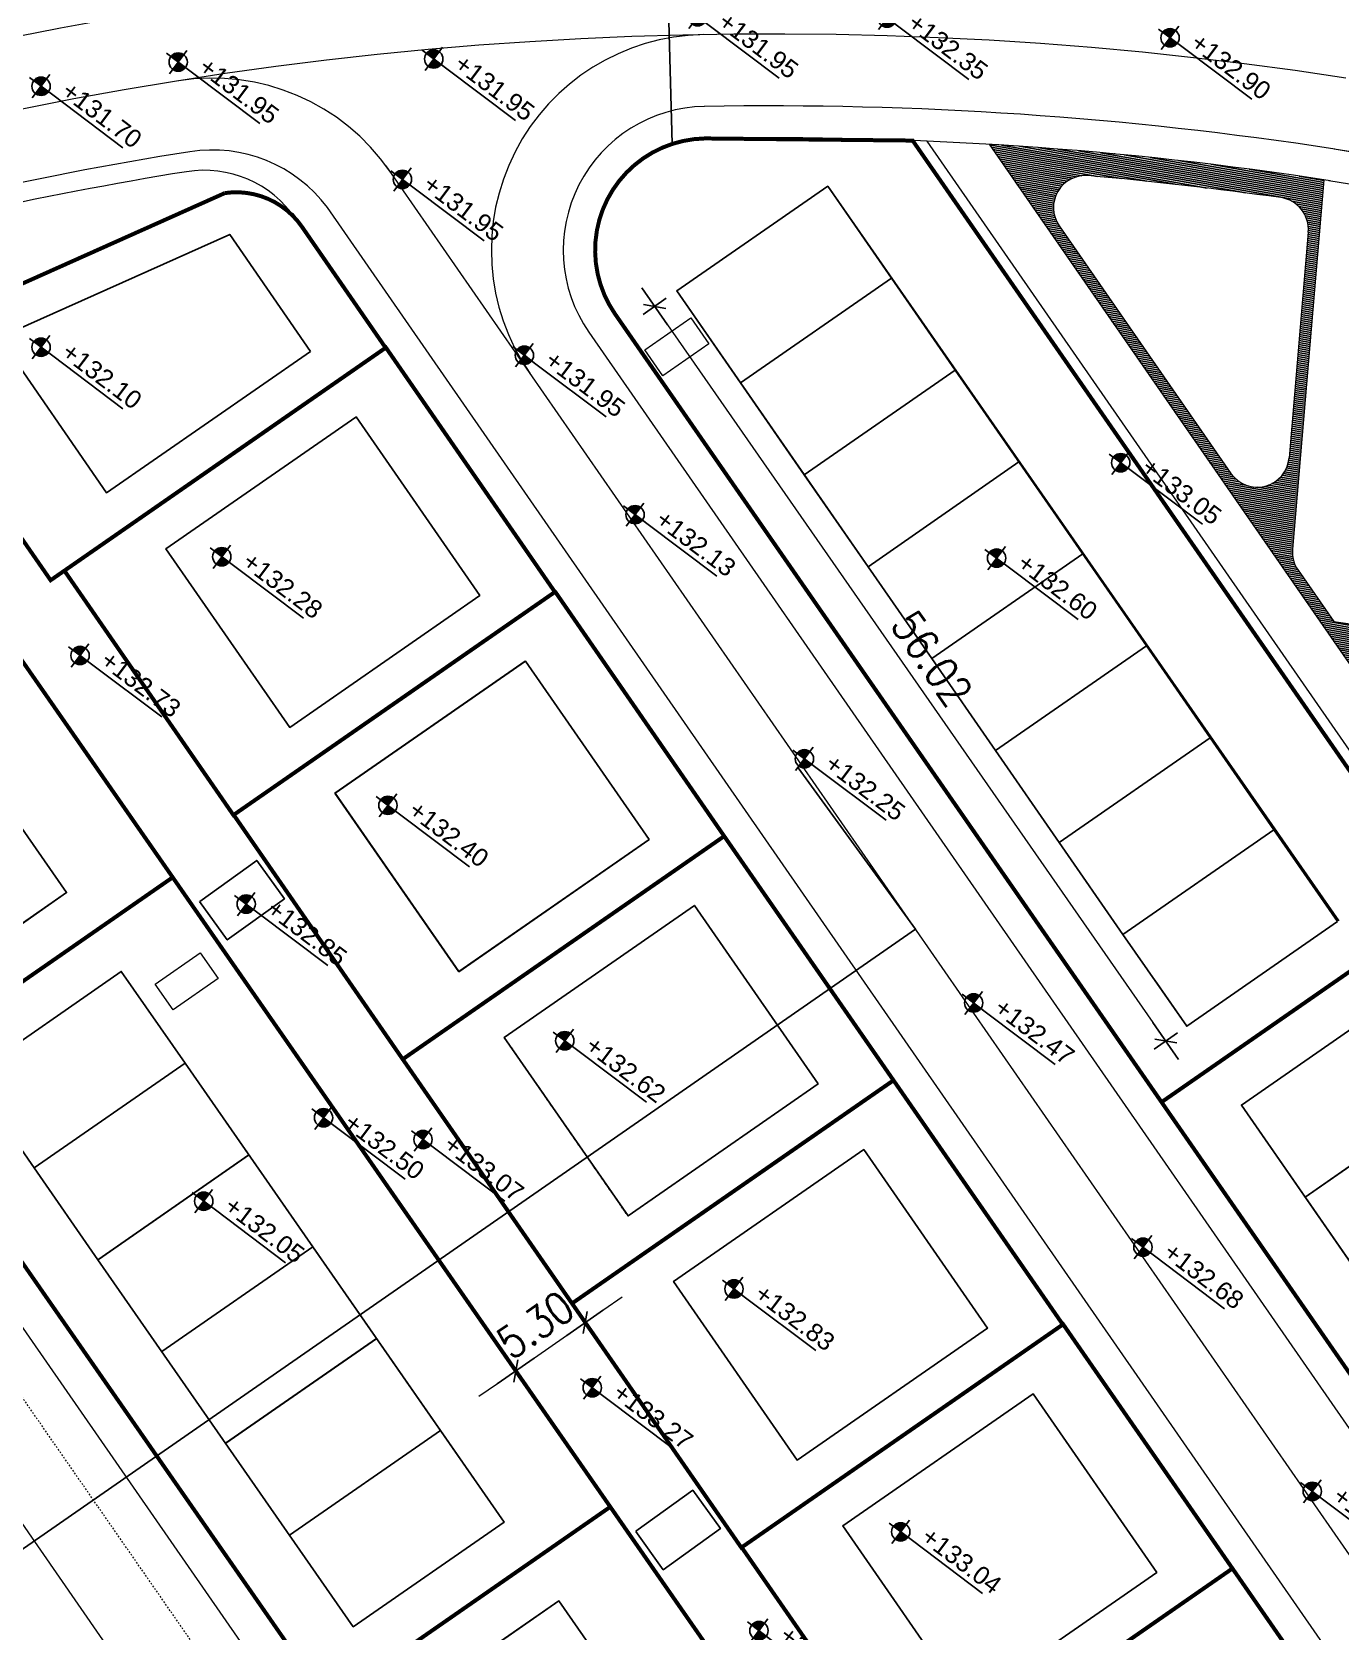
# Model space of a CAD drawing. Header units: inches. Extents: x 2 to 806, y 2 to 666.
# Drawn here: x 228.9 to 310.8, y 149.5 to 249.7 of the extents above; entities that cross this region are included whole.
import ezdxf
from ezdxf.enums import TextEntityAlignment as Align

# ---------------------------------------------------------------- set-up
doc = ezdxf.new("R2010")
doc.units = ezdxf.units.IN
doc.header["$MEASUREMENT"] = 0
for name, pattern in [('( Hidden )', [0.375, 0.25, -0.125]), ('ACAD_ISO04W100', [30, 24, -3, 0, -3]), ('DASHED', [0.75, 0.5, -0.25]), ('DASHED2', [0.375, 0.25, -0.125])]:
    doc.linetypes.add(name, pattern=pattern)
for name, color, linetype in [('.', 7, 'Continuous'), ('ASPHALT', 4, 'Continuous'), ('CL', 1, 'ACAD_ISO04W100'), ('comments', 1, 'Continuous'), ('Dimensions', 7, 'Continuous'), ('ELV2', 4, 'Continuous'), ('furniture', 8, 'Continuous'), ('Land line', 210, 'Continuous'), ('OUTLINE ASPHALT', 252, 'Continuous'), ('pathway levels', 250, 'Continuous'), ('PAVEMENT', 2, 'Continuous'), ('set pack', 253, 'DASHED2')]:
    doc.layers.add(name, color=color, linetype=linetype)
doc.styles.add('AUC-2-5', font='romans.shx', dxfattribs={"width": 0.85})
doc.styles.add('SDC-TEXT', font='arial.ttf')
doc.dimstyles.new('AUC-750-N mtr', dxfattribs={"dimscale": 0.5625, "dimtxt": 3.5, "dimasz": 2.5, "dimexe": 2.5, "dimexo": 2, "dimgap": 1.2, "dimtad": 1, "dimzin": 1, "dimdsep": 46, "dimtxsty": 'AUC-2-5', "dimblk": 'AUC-DIMTICK', "dimcen": 1, "dimse1": 1, "dimse2": 1, "dimclrd": 1, "dimclre": 1, "dimclrt": 2, "dimadec": 0, "dimazin": 0, "dimtfac": 1, "dimtix": 1, "dimtmove": 2, "dimatfit": 3, "dimfxl": 1, "dimlwd": 0, "dimlwe": -1, "dimarcsym": 0})
pattern_1 = [(349.850078208, (-1019091.39202, 51543.46572), (0.022028057086, 0.123043751166), [])]

# ---------------------------------------------------------------- blocks, each defined once
blk = doc.blocks.new('AUC-DIMTICK')
at = {"color": 1}
for p, q in [((1, 0), (-1, 0)), ((-0.356, -0.356), (0.356, 0.356)), ((0, 0.63), (0, -0.63))]:
    blk.add_line(p, q, dxfattribs=at)
blk = doc.blocks.new('*D493')
at = {"layer": 'Defpoints', "color": 0, "linetype": 'ByBlock', "transparency": 16777216}
for p in [(269.3, 233.49), (301.23, 187.46), (299.92, 186.54)]:
    blk.add_point(p, dxfattribs=at)
at = {"layer": 'Dimensions', "color": 1, "linetype": 'ByBlock', "lineweight": 0, "transparency": 16777216}
blk.add_line((268.71, 231.36), (299.11, 187.7), dxfattribs=at)
at = {"layer": 'Dimensions', "color": 1, "linetype": 'ByBlock', "lineweight": 0, "transparency": 16777216, "xscale": 1.40625, "yscale": 1.40625, "zscale": 1.40625}
for p, rotation in [((267.91, 232.52), 124.8500782090405), ((299.92, 186.54), 304.8500782090405)]:
    blk.add_blockref('AUC-DIMTICK', p, dxfattribs=dict(at, rotation=rotation))
at = {"layer": 'Dimensions', "color": 2, "linetype": 'ByBlock', "transparency": 16777216, "insert": (285.27, 210.48), "char_height": 1.969, "attachment_point": 5, "rotation": 304.8501, "style": 'AUC-2-5'}
blk.add_mtext('56.02', dxfattribs=at)
blk = doc.blocks.new('*D497')
at = {"layer": 'Defpoints', "color": 0, "linetype": 'ByBlock', "transparency": 16777216}
for p in [(263.56, 168.92), (263.73, 168.68), (259.38, 165.66)]:
    blk.add_point(p, dxfattribs=at)
at = {"layer": 'furniture', "color": 1, "linetype": 'ByBlock', "lineweight": 0, "transparency": 16777216}
for p, q in [((264.72, 169.73), (265.87, 170.53)), ((259.21, 165.89), (263.56, 168.92)), ((258.06, 165.09), (256.9, 164.29))]:
    blk.add_line(p, q, dxfattribs=at)
at = {"layer": 'furniture', "color": 1, "linetype": 'ByBlock', "lineweight": 0, "transparency": 16777216, "xscale": 1.40625, "yscale": 1.40625, "zscale": 1.40625}
for p, rotation in [((263.56, 168.92), 214.8500782090405), ((259.21, 165.89), 34.85007820904045)]:
    blk.add_blockref('AUC-DIMTICK', p, dxfattribs=dict(at, rotation=rotation))
at = {"layer": 'furniture', "color": 2, "linetype": 'ByBlock', "transparency": 16777216, "insert": (260.44, 168.77), "char_height": 1.969, "attachment_point": 5, "rotation": 34.8501, "style": 'AUC-2-5'}
blk.add_mtext('5.30', dxfattribs=at)
blk = doc.blocks.new('*U233')
for points in [[(0, 1.02, 0.414214), (-1.02, 0), (0, 0)], [(0, -1.02, 0.414214), (1.02, 0), (0, 0)]]:
    blk.add_hatch(color=256).paths.add_polyline_path(points)
for p, q in [((1.62, 0), (-1.62, 0)), ((0, -1.62), (0, 1.62)), ((0, 0), (1.62, 0)), ((11.38, 0), (1.62, 0))]:
    blk.add_line(p, q)
blk.add_circle((0, 0), 1.02)
at = {"style": 'SDC-TEXT'}
blk.add_attdef('LEVEL', text='', height=2, dxfattribs=at).set_placement((2.24, 2.53), align=Align.TOP_LEFT)
blk.add_attdef('T.O.C.', (2.24, -2.56), '', height=2, dxfattribs=at)
blk = doc.blocks.new('*U293')
for points in [[(0, 1.02, 0.414214), (-1.02, 0), (0, 0)], [(0, -1.02, 0.414214), (1.02, 0), (0, 0)]]:
    blk.add_hatch(color=256).paths.add_polyline_path(points)
for p, q in [((1.62, 0), (-1.62, 0)), ((0, -1.62), (0, 1.62)), ((0, 0), (1.62, 0)), ((11.38, 0), (1.62, 0))]:
    blk.add_line(p, q)
blk.add_circle((0, 0), 1.02)
at = {"style": 'SDC-TEXT'}
blk.add_attdef('LEVEL', text='', height=2, dxfattribs=at).set_placement((2.24, 2.53), align=Align.TOP_LEFT)
blk.add_attdef('T.O.C.', (2.24, -2.56), '', height=2, dxfattribs=at)
blk = doc.blocks.new('*U295')
for points in [[(0, 1.02, 0.414214), (-1.02, 0), (0, 0)], [(0, -1.02, 0.414214), (1.02, 0), (0, 0)]]:
    blk.add_hatch(color=256).paths.add_polyline_path(points)
for p, q in [((1.62, 0), (-1.62, 0)), ((0, -1.62), (0, 1.62)), ((0, 0), (1.62, 0)), ((11.38, 0), (1.62, 0))]:
    blk.add_line(p, q)
blk.add_circle((0, 0), 1.02)
at = {"style": 'SDC-TEXT'}
blk.add_attdef('LEVEL', text='', height=2, dxfattribs=at).set_placement((2.24, 2.53), align=Align.TOP_LEFT)
blk.add_attdef('T.O.C.', (2.24, -2.56), '', height=2, dxfattribs=at)
blk = doc.blocks.new('*U289')
for points in [[(0, 1.02, 0.414214), (-1.02, 0), (0, 0)], [(0, -1.02, 0.414214), (1.02, 0), (0, 0)]]:
    blk.add_hatch(color=256).paths.add_polyline_path(points)
for p, q in [((1.62, 0), (-1.62, 0)), ((0, -1.62), (0, 1.62)), ((0, 0), (1.62, 0)), ((11.38, 0), (1.62, 0))]:
    blk.add_line(p, q)
blk.add_circle((0, 0), 1.02)
at = {"style": 'SDC-TEXT'}
blk.add_attdef('LEVEL', text='', height=2, dxfattribs=at).set_placement((2.24, 2.53), align=Align.TOP_LEFT)
blk.add_attdef('T.O.C.', (2.24, -2.56), '', height=2, dxfattribs=at)
blk = doc.blocks.new('*U381')
for points in [[(0, 1.02, 0.414214), (-1.02, 0), (0, 0)], [(0, -1.02, 0.414214), (1.02, 0), (0, 0)]]:
    blk.add_hatch(color=256).paths.add_polyline_path(points)
for p, q in [((1.62, 0), (-1.62, 0)), ((0, -1.62), (0, 1.62)), ((0, 0), (1.62, 0)), ((11.38, 0), (1.62, 0))]:
    blk.add_line(p, q)
blk.add_circle((0, 0), 1.02)
at = {"style": 'SDC-TEXT'}
blk.add_attdef('LEVEL', text='', height=2, dxfattribs=at).set_placement((2.24, 2.53), align=Align.TOP_LEFT)
blk.add_attdef('T.O.C.', (2.24, -2.56), '', height=2, dxfattribs=at)
blk = doc.blocks.new('*U273')
for points in [[(0, 1.02, 0.414214), (-1.02, 0), (0, 0)], [(0, -1.02, 0.414214), (1.02, 0), (0, 0)]]:
    blk.add_hatch(color=256).paths.add_polyline_path(points)
for p, q in [((1.62, 0), (-1.62, 0)), ((0, -1.62), (0, 1.62)), ((0, 0), (1.62, 0)), ((11.38, 0), (1.62, 0))]:
    blk.add_line(p, q)
blk.add_circle((0, 0), 1.02)
at = {"style": 'SDC-TEXT'}
blk.add_attdef('LEVEL', text='', height=2, dxfattribs=at).set_placement((2.24, 2.53), align=Align.TOP_LEFT)
blk.add_attdef('T.O.C.', (2.24, -2.56), '', height=2, dxfattribs=at)
blk = doc.blocks.new('*U274')
for points in [[(0, 1.02, 0.414214), (-1.02, 0), (0, 0)], [(0, -1.02, 0.414214), (1.02, 0), (0, 0)]]:
    blk.add_hatch(color=256).paths.add_polyline_path(points)
for p, q in [((1.62, 0), (-1.62, 0)), ((0, -1.62), (0, 1.62)), ((0, 0), (1.62, 0)), ((11.38, 0), (1.62, 0))]:
    blk.add_line(p, q)
blk.add_circle((0, 0), 1.02)
at = {"style": 'SDC-TEXT'}
blk.add_attdef('LEVEL', text='', height=2, dxfattribs=at).set_placement((2.24, 2.53), align=Align.TOP_LEFT)
blk.add_attdef('T.O.C.', (2.24, -2.56), '', height=2, dxfattribs=at)
blk = doc.blocks.new('*U271')
for points in [[(0, 1.02, 0.414214), (-1.02, 0), (0, 0)], [(0, -1.02, 0.414214), (1.02, 0), (0, 0)]]:
    blk.add_hatch(color=256).paths.add_polyline_path(points)
for p, q in [((1.62, 0), (-1.62, 0)), ((0, -1.62), (0, 1.62)), ((0, 0), (1.62, 0)), ((11.38, 0), (1.62, 0))]:
    blk.add_line(p, q)
blk.add_circle((0, 0), 1.02)
at = {"style": 'SDC-TEXT'}
blk.add_attdef('LEVEL', text='', height=2, dxfattribs=at).set_placement((2.24, 2.53), align=Align.TOP_LEFT)
blk.add_attdef('T.O.C.', (2.24, -2.56), '', height=2, dxfattribs=at)
blk = doc.blocks.new('*U269')
for points in [[(0, 1.02, 0.414214), (-1.02, 0), (0, 0)], [(0, -1.02, 0.414214), (1.02, 0), (0, 0)]]:
    blk.add_hatch(color=256).paths.add_polyline_path(points)
for p, q in [((1.62, 0), (-1.62, 0)), ((0, -1.62), (0, 1.62)), ((0, 0), (1.62, 0)), ((11.38, 0), (1.62, 0))]:
    blk.add_line(p, q)
blk.add_circle((0, 0), 1.02)
at = {"style": 'SDC-TEXT'}
blk.add_attdef('LEVEL', text='', height=2, dxfattribs=at).set_placement((2.24, 2.53), align=Align.TOP_LEFT)
blk.add_attdef('T.O.C.', (2.24, -2.56), '', height=2, dxfattribs=at)
blk = doc.blocks.new('*U270')
for points in [[(0, 1.02, 0.414214), (-1.02, 0), (0, 0)], [(0, -1.02, 0.414214), (1.02, 0), (0, 0)]]:
    blk.add_hatch(color=256).paths.add_polyline_path(points)
for p, q in [((1.62, 0), (-1.62, 0)), ((0, -1.62), (0, 1.62)), ((0, 0), (1.62, 0)), ((11.38, 0), (1.62, 0))]:
    blk.add_line(p, q)
blk.add_circle((0, 0), 1.02)
at = {"style": 'SDC-TEXT'}
blk.add_attdef('LEVEL', text='', height=2, dxfattribs=at).set_placement((2.24, 2.53), align=Align.TOP_LEFT)
blk.add_attdef('T.O.C.', (2.24, -2.56), '', height=2, dxfattribs=at)
blk = doc.blocks.new('*U268')
for points in [[(0, 1.02, 0.414214), (-1.02, 0), (0, 0)], [(0, -1.02, 0.414214), (1.02, 0), (0, 0)]]:
    blk.add_hatch(color=256).paths.add_polyline_path(points)
for p, q in [((1.62, 0), (-1.62, 0)), ((0, -1.62), (0, 1.62)), ((0, 0), (1.62, 0)), ((11.38, 0), (1.62, 0))]:
    blk.add_line(p, q)
blk.add_circle((0, 0), 1.02)
at = {"style": 'SDC-TEXT'}
blk.add_attdef('LEVEL', text='', height=2, dxfattribs=at).set_placement((2.24, 2.53), align=Align.TOP_LEFT)
blk.add_attdef('T.O.C.', (2.24, -2.56), '', height=2, dxfattribs=at)
blk = doc.blocks.new('*U266')
for points in [[(0, 1.02, 0.414214), (-1.02, 0), (0, 0)], [(0, -1.02, 0.414214), (1.02, 0), (0, 0)]]:
    blk.add_hatch(color=256).paths.add_polyline_path(points)
for p, q in [((1.62, 0), (-1.62, 0)), ((0, -1.62), (0, 1.62)), ((0, 0), (1.62, 0)), ((11.38, 0), (1.62, 0))]:
    blk.add_line(p, q)
blk.add_circle((0, 0), 1.02)
at = {"style": 'SDC-TEXT'}
blk.add_attdef('LEVEL', text='', height=2, dxfattribs=at).set_placement((2.24, 2.53), align=Align.TOP_LEFT)
blk.add_attdef('T.O.C.', (2.24, -2.56), '', height=2, dxfattribs=at)
blk = doc.blocks.new('*U267')
for points in [[(0, 1.02, 0.414214), (-1.02, 0), (0, 0)], [(0, -1.02, 0.414214), (1.02, 0), (0, 0)]]:
    blk.add_hatch(color=256).paths.add_polyline_path(points)
for p, q in [((1.62, 0), (-1.62, 0)), ((0, -1.62), (0, 1.62)), ((0, 0), (1.62, 0)), ((11.38, 0), (1.62, 0))]:
    blk.add_line(p, q)
blk.add_circle((0, 0), 1.02)
at = {"style": 'SDC-TEXT'}
blk.add_attdef('LEVEL', text='', height=2, dxfattribs=at).set_placement((2.24, 2.53), align=Align.TOP_LEFT)
blk.add_attdef('T.O.C.', (2.24, -2.56), '', height=2, dxfattribs=at)
blk = doc.blocks.new('*U264')
for points in [[(0, 1.02, 0.414214), (-1.02, 0), (0, 0)], [(0, -1.02, 0.414214), (1.02, 0), (0, 0)]]:
    blk.add_hatch(color=256).paths.add_polyline_path(points)
for p, q in [((1.62, 0), (-1.62, 0)), ((0, -1.62), (0, 1.62)), ((0, 0), (1.62, 0)), ((11.38, 0), (1.62, 0))]:
    blk.add_line(p, q)
blk.add_circle((0, 0), 1.02)
at = {"style": 'SDC-TEXT'}
blk.add_attdef('LEVEL', text='', height=2, dxfattribs=at).set_placement((2.24, 2.53), align=Align.TOP_LEFT)
blk.add_attdef('T.O.C.', (2.24, -2.56), '', height=2, dxfattribs=at)
blk = doc.blocks.new('*U265')
for points in [[(0, 1.02, 0.414214), (-1.02, 0), (0, 0)], [(0, -1.02, 0.414214), (1.02, 0), (0, 0)]]:
    blk.add_hatch(color=256).paths.add_polyline_path(points)
for p, q in [((1.62, 0), (-1.62, 0)), ((0, -1.62), (0, 1.62)), ((0, 0), (1.62, 0)), ((11.38, 0), (1.62, 0))]:
    blk.add_line(p, q)
blk.add_circle((0, 0), 1.02)
at = {"style": 'SDC-TEXT'}
blk.add_attdef('LEVEL', text='', height=2, dxfattribs=at).set_placement((2.24, 2.53), align=Align.TOP_LEFT)
blk.add_attdef('T.O.C.', (2.24, -2.56), '', height=2, dxfattribs=at)
blk = doc.blocks.new('*U263')
for points in [[(0, 1.02, 0.414214), (-1.02, 0), (0, 0)], [(0, -1.02, 0.414214), (1.02, 0), (0, 0)]]:
    blk.add_hatch(color=256).paths.add_polyline_path(points)
for p, q in [((1.62, 0), (-1.62, 0)), ((0, -1.62), (0, 1.62)), ((0, 0), (1.62, 0)), ((11.38, 0), (1.62, 0))]:
    blk.add_line(p, q)
blk.add_circle((0, 0), 1.02)
at = {"style": 'SDC-TEXT'}
blk.add_attdef('LEVEL', text='', height=2, dxfattribs=at).set_placement((2.24, 2.53), align=Align.TOP_LEFT)
blk.add_attdef('T.O.C.', (2.24, -2.56), '', height=2, dxfattribs=at)
blk = doc.blocks.new('*U262')
for points in [[(0, 1.02, 0.414214), (-1.02, 0), (0, 0)], [(0, -1.02, 0.414214), (1.02, 0), (0, 0)]]:
    blk.add_hatch(color=256).paths.add_polyline_path(points)
for p, q in [((1.62, 0), (-1.62, 0)), ((0, -1.62), (0, 1.62)), ((0, 0), (1.62, 0)), ((11.38, 0), (1.62, 0))]:
    blk.add_line(p, q)
blk.add_circle((0, 0), 1.02)
at = {"style": 'SDC-TEXT'}
blk.add_attdef('LEVEL', text='', height=2, dxfattribs=at).set_placement((2.24, 2.53), align=Align.TOP_LEFT)
blk.add_attdef('T.O.C.', (2.24, -2.56), '', height=2, dxfattribs=at)
blk = doc.blocks.new('*U260')
for points in [[(0, 1.02, 0.414214), (-1.02, 0), (0, 0)], [(0, -1.02, 0.414214), (1.02, 0), (0, 0)]]:
    blk.add_hatch(color=256).paths.add_polyline_path(points)
for p, q in [((1.62, 0), (-1.62, 0)), ((0, -1.62), (0, 1.62)), ((0, 0), (1.62, 0)), ((11.38, 0), (1.62, 0))]:
    blk.add_line(p, q)
blk.add_circle((0, 0), 1.02)
at = {"style": 'SDC-TEXT'}
blk.add_attdef('LEVEL', text='', height=2, dxfattribs=at).set_placement((2.24, 2.53), align=Align.TOP_LEFT)
blk.add_attdef('T.O.C.', (2.24, -2.56), '', height=2, dxfattribs=at)
blk = doc.blocks.new('*U314')
for points in [[(0, 1.02, 0.414214), (-1.02, 0), (0, 0)], [(0, -1.02, 0.414214), (1.02, 0), (0, 0)]]:
    blk.add_hatch(color=256).paths.add_polyline_path(points)
for p, q in [((1.62, 0), (-1.62, 0)), ((0, -1.62), (0, 1.62)), ((0, 0), (1.62, 0)), ((11.38, 0), (1.62, 0))]:
    blk.add_line(p, q)
blk.add_circle((0, 0), 1.02)
at = {"style": 'SDC-TEXT'}
blk.add_attdef('LEVEL', text='', height=2, dxfattribs=at).set_placement((2.24, 2.53), align=Align.TOP_LEFT)
blk.add_attdef('T.O.C.', (2.24, -2.56), '', height=2, dxfattribs=at)
blk = doc.blocks.new('*U113')
for points in [[(0, 1.02, 0.414214), (-1.02, 0), (0, 0)], [(0, -1.02, 0.414214), (1.02, 0), (0, 0)]]:
    blk.add_hatch(color=256).paths.add_polyline_path(points)
for p, q in [((1.62, 0), (-1.62, 0)), ((0, -1.62), (0, 1.62)), ((0, 0), (1.62, 0)), ((11.38, 0), (1.62, 0))]:
    blk.add_line(p, q)
blk.add_circle((0, 0), 1.02)
at = {"style": 'SDC-TEXT'}
blk.add_attdef('LEVEL', text='', height=2, dxfattribs=at).set_placement((2.24, 2.53), align=Align.TOP_LEFT)
blk.add_attdef('T.O.C.', (2.24, -2.56), '', height=2, dxfattribs=at)
blk = doc.blocks.new('*U111')
for points in [[(0, 1.02, 0.414214), (-1.02, 0), (0, 0)], [(0, -1.02, 0.414214), (1.02, 0), (0, 0)]]:
    blk.add_hatch(color=256).paths.add_polyline_path(points)
for p, q in [((1.62, 0), (-1.62, 0)), ((0, -1.62), (0, 1.62)), ((0, 0), (1.62, 0)), ((11.38, 0), (1.62, 0))]:
    blk.add_line(p, q)
blk.add_circle((0, 0), 1.02)
at = {"style": 'SDC-TEXT'}
blk.add_attdef('LEVEL', text='', height=2, dxfattribs=at).set_placement((2.24, 2.53), align=Align.TOP_LEFT)
blk.add_attdef('T.O.C.', (2.24, -2.56), '', height=2, dxfattribs=at)
blk = doc.blocks.new('*U211')
for points in [[(0, 1.02, 0.414214), (-1.02, 0), (0, 0)], [(0, -1.02, 0.414214), (1.02, 0), (0, 0)]]:
    blk.add_hatch(color=256).paths.add_polyline_path(points)
for p, q in [((1.62, 0), (-1.62, 0)), ((0, -1.62), (0, 1.62)), ((0, 0), (1.62, 0)), ((11.38, 0), (1.62, 0))]:
    blk.add_line(p, q)
blk.add_circle((0, 0), 1.02)
at = {"style": 'SDC-TEXT'}
blk.add_attdef('LEVEL', text='', height=2, dxfattribs=at).set_placement((2.24, 2.53), align=Align.TOP_LEFT)
blk.add_attdef('T.O.C.', (2.24, -2.56), '', height=2, dxfattribs=at)
blk = doc.blocks.new('*U199')
for points in [[(0, 1.02, 0.414214), (-1.02, 0), (0, 0)], [(0, -1.02, 0.414214), (1.02, 0), (0, 0)]]:
    blk.add_hatch(color=256).paths.add_polyline_path(points)
for p, q in [((1.62, 0), (-1.62, 0)), ((0, -1.62), (0, 1.62)), ((0, 0), (1.62, 0)), ((11.38, 0), (1.62, 0))]:
    blk.add_line(p, q)
blk.add_circle((0, 0), 1.02)
at = {"style": 'SDC-TEXT'}
blk.add_attdef('LEVEL', text='', height=2, dxfattribs=at).set_placement((2.24, 2.53), align=Align.TOP_LEFT)
blk.add_attdef('T.O.C.', (2.24, -2.56), '', height=2, dxfattribs=at)
blk = doc.blocks.new('*U200')
for points in [[(0, 1.02, 0.414214), (-1.02, 0), (0, 0)], [(0, -1.02, 0.414214), (1.02, 0), (0, 0)]]:
    blk.add_hatch(color=256).paths.add_polyline_path(points)
for p, q in [((1.62, 0), (-1.62, 0)), ((0, -1.62), (0, 1.62)), ((0, 0), (1.62, 0)), ((11.38, 0), (1.62, 0))]:
    blk.add_line(p, q)
blk.add_circle((0, 0), 1.02)
at = {"style": 'SDC-TEXT'}
blk.add_attdef('LEVEL', text='', height=2, dxfattribs=at).set_placement((2.24, 2.53), align=Align.TOP_LEFT)
blk.add_attdef('T.O.C.', (2.24, -2.56), '', height=2, dxfattribs=at)
blk = doc.blocks.new('*U201')
for points in [[(0, 1.02, 0.414214), (-1.02, 0), (0, 0)], [(0, -1.02, 0.414214), (1.02, 0), (0, 0)]]:
    blk.add_hatch(color=256).paths.add_polyline_path(points)
for p, q in [((1.62, 0), (-1.62, 0)), ((0, -1.62), (0, 1.62)), ((0, 0), (1.62, 0)), ((11.38, 0), (1.62, 0))]:
    blk.add_line(p, q)
blk.add_circle((0, 0), 1.02)
at = {"style": 'SDC-TEXT'}
blk.add_attdef('LEVEL', text='', height=2, dxfattribs=at).set_placement((2.24, 2.53), align=Align.TOP_LEFT)
blk.add_attdef('T.O.C.', (2.24, -2.56), '', height=2, dxfattribs=at)
blk = doc.blocks.new('*U440')
for points in [[(0, 1.02, 0.414214), (-1.02, 0), (0, 0)], [(0, -1.02, 0.414214), (1.02, 0), (0, 0)]]:
    blk.add_hatch(color=256).paths.add_polyline_path(points)
for p, q in [((1.62, 0), (-1.62, 0)), ((0, -1.62), (0, 1.62)), ((0, 0), (1.62, 0)), ((11.38, 0), (1.62, 0))]:
    blk.add_line(p, q)
blk.add_circle((0, 0), 1.02)
at = {"style": 'SDC-TEXT'}
blk.add_attdef('LEVEL', text='', height=2, dxfattribs=at).set_placement((2.24, 2.53), align=Align.TOP_LEFT)
blk.add_attdef('T.O.C.', (2.24, -2.56), '', height=2, dxfattribs=at)
blk = doc.blocks.new('*U441')
for points in [[(0, 1.02, 0.414214), (-1.02, 0), (0, 0)], [(0, -1.02, 0.414214), (1.02, 0), (0, 0)]]:
    blk.add_hatch(color=256).paths.add_polyline_path(points)
for p, q in [((1.62, 0), (-1.62, 0)), ((0, -1.62), (0, 1.62)), ((0, 0), (1.62, 0)), ((11.38, 0), (1.62, 0))]:
    blk.add_line(p, q)
blk.add_circle((0, 0), 1.02)
at = {"style": 'SDC-TEXT'}
blk.add_attdef('LEVEL', text='', height=2, dxfattribs=at).set_placement((2.24, 2.53), align=Align.TOP_LEFT)
blk.add_attdef('T.O.C.', (2.24, -2.56), '', height=2, dxfattribs=at)
blk = doc.blocks.new('*U443')
for points in [[(0, 1.02, 0.414214), (-1.02, 0), (0, 0)], [(0, -1.02, 0.414214), (1.02, 0), (0, 0)]]:
    blk.add_hatch(color=256).paths.add_polyline_path(points)
for p, q in [((1.62, 0), (-1.62, 0)), ((0, -1.62), (0, 1.62)), ((0, 0), (1.62, 0)), ((11.38, 0), (1.62, 0))]:
    blk.add_line(p, q)
blk.add_circle((0, 0), 1.02)
at = {"style": 'SDC-TEXT'}
blk.add_attdef('LEVEL', text='', height=2, dxfattribs=at).set_placement((2.24, 2.53), align=Align.TOP_LEFT)
blk.add_attdef('T.O.C.', (2.24, -2.56), '', height=2, dxfattribs=at)

msp = doc.modelspace()

# ---------------------------------------------------------------- hatches: boundary and pattern name
at = {"layer": '.', "linetype": 'ByBlock', "true_color": 0x136734, "transparency": 33554633}
h = msp.add_hatch(dxfattribs=at)
h.set_pattern_fill('ANSI31', color=116, angle=-55.14992)
h.set_pattern_definition(pattern_1)
h.paths.add_polyline_path([(263.375, 286.7), (263.063, 294.597, 0.3598822), (261.362, 296.496), (242.44, 299.346, 0.4750516), (240.145, 297.261), (240.807, 284.94, 0.4333597), (243.041, 283.061, -0.0051454), (248.601, 283.665, -0.0594987), (248.703, 283.756, -0.326149), (249.382, 283.741, -0.0111596), (261.478, 284.623, 0.4109268)])
h.paths.add_polyline_path([(260.747, 285.289, 0.0143823), (243.669, 283.967, -0.4297056), (241.459, 285.849), (240.89, 296.441, -0.4750516), (243.185, 298.526), (260.686, 295.89, -0.3598822), (262.386, 293.991), (262.648, 287.366, -0.4115782)], flags=16)
h.paths.add_polyline_path([(249.897, 294.481, -0.0439538), (249.819, 294.416, -1), (249.161, 295.362, -0.8526477), (249.95, 294.543), (250.066, 294.456)], flags=0)
h.paths.add_polyline_path([(235.258, 284.084), (234.539, 298.911, 0.3573486), (232.839, 300.792), (208.407, 304.472, 0.4007439), (206.147, 302.883), (201.325, 278.559, 0.5493095), (203.768, 276.228, -0.0255366), (233.541, 282.007, 0.3874726)])
h.paths.add_polyline_path([(232.815, 282.61, 0.0240854), (204.661, 277.169, -0.5481949), (202.225, 279.501), (206.704, 302.092, -0.4007439), (208.964, 303.68), (232.168, 300.185, -0.3573486), (233.867, 298.305), (234.528, 284.687, -0.3868605)], flags=16)
h.paths.add_polyline_path([(216.32, 290.223, -1), (215.662, 291.168, -1)], flags=0)
h.paths.add_polyline_path([(190.541, 276.048), (181.25, 289.44, -0.0298599), (180.58, 290.541, 0.0312712), (180.675, 289.041), (190.907, 274.293, 0.6620973), (194.512, 275.044), (200.111, 303.289, 0.4142136), (198.538, 305.639), (191.884, 306.959, 0.0127104), (191.783, 306.976, 0.6559619), (180.675, 289.041, -0.179795), (179.397, 296.857, -0.4223894), (191.682, 306.283, -0.0127104), (191.747, 306.272), (197.715, 305.089, -0.4142136), (199.288, 302.738), (194.146, 276.8, -0.6620973)])
h.paths.add_polyline_path([(367.809, 211.193), (379.765, 194.026, 0.4143525), (382.55, 193.528), (391.27, 199.607), (390.87, 200.181), (382.724, 194.503, -0.4143525), (379.939, 195), (368.998, 210.711, -0.5412294), (370.252, 213.816, 0.0690633), (417.362, 230.094, -0.3737364), (419.907, 229.458), (423.008, 225.028, -0.4147835), (422.513, 222.241), (395.792, 203.612), (396.192, 203.038), (423.489, 222.068, 0.4147835), (423.983, 224.855), (420.131, 230.358, 0.3746856), (417.58, 230.991, -0.071377), (369.075, 214.3, 0.5430658)])
h.paths.add_polyline_path([(216.763, 290.104), (221.797, 286.317), (222.834, 287.694), (217.8, 291.482)], flags=8)
edge = h.paths.add_edge_path(flags=17)
edge.add_line((400.253, 208.792), (395.864, 212.094))
edge = h.paths.add_edge_path(flags=17)
edge.add_arc((395.135, 212.643), 0.576, -55.14992, 304.85008)
edge = h.paths.add_edge_path(flags=17)
edge.add_line((395.864, 212.094), (394.406, 213.191))
edge = h.paths.add_edge_path(flags=17)
edge.add_line((395.135, 212.643), (395.864, 212.094))
edge = h.paths.add_edge_path(flags=17)
edge.add_line((394.587, 211.914), (395.684, 213.372))
h.paths.add_polyline_path([(395.908, 212.052), (400.941, 208.264), (401.978, 209.642), (396.945, 213.429)], flags=25)
h.paths.add_polyline_path([(399.422, 214.163), (402.902, 209.172), (405.325, 210.861), (401.845, 215.852)], flags=25)
h = msp.add_hatch(dxfattribs=at)
h.set_pattern_fill('ANSI31', color=116, angle=-55.14992)
h.set_pattern_definition(pattern_1)
h.paths.add_polyline_path([(338.945, 170.461, 0.4148873), (347.306, 168.959), (369.174, 184.203), (368.969, 184.358, -0.461104), (368.095, 184.304), (346.659, 169.361, -0.4148873), (339.692, 170.613), (313.518, 208.343, -0.6433236), (315.379, 211.471, 0.0583432), (357.541, 211.774, -0.2784357), (359.429, 210.932), (373.602, 190.581, -0.4140722), (373.105, 187.797), (369.028, 184.954, -0.1127927), (369.085, 184.704, -0.1626807), (368.969, 184.358), (369.174, 184.203), (374.079, 187.623, 0.4140722), (374.577, 190.406), (359.762, 211.68, 0.279005), (357.869, 212.521, -0.0659583), (310.433, 212.789), (308.201, 216.006, -0.1746178), (307.852, 217.316), (309.822, 240.445, 0.0229441), (288.857, 242.663)])
h.paths.add_polyline_path([(304, 222.062), (293.241, 237.571, -0.6354866), (295.059, 240.703, -0.013303), (307.128, 239.325, -0.3980939), (308.841, 237.175), (307.636, 223.032, -0.7026858)], flags=16)
h.paths.add_polyline_path([(351.842, 173.94), (355.319, 168.946), (357.743, 170.634), (354.266, 175.627)], flags=25)
h.paths.add_polyline_path([(323.362, 187.708), (328.165, 191.04), (326.482, 193.466), (321.679, 190.134)], flags=25)

# ---------------------------------------------------------------- linework, layer by layer
at = {"layer": 'ASPHALT', "lineweight": 0}
msp.add_line((263.789, 230.904), (330.397, 134.888), dxfattribs=at)
at = {"layer": 'ASPHALT', "color": 0, "linetype": '( Hidden )', "lineweight": 0, "ltscale": 0.35}
msp.add_line((273.596, 98.955), (192.105, 216.424), dxfattribs=at)
at = {"layer": 'ASPHALT', "lineweight": 0}
msp.add_lwpolyline([(274.186, 102.491), (273.596, 98.955, 0.4148853), (290.318, 95.951), (320.79, 117.194, 0.4135401), (323.037, 129.707), (247.427, 238.7, 0.2783845), (238.808, 242.197, 0.0336588), (209.098, 235.423, 0.0480664), (195.173, 229.446, 0.4453041), (192.105, 216.424), (196.503, 214.47), (274.186, 102.491)], format="xyb", dxfattribs=at)
for centre, radius, start, end in [((335.165, 391.671), 151.329, 260.60536, 311.27825), ((275.19, 13.236), 240.834, 81.23648, 106.08774), ((271.184, 236.034), 9, 91.03021, 214.74975), ((275.19, 13.236), 231.834, 81.23648, 91.03021)]:
    msp.add_arc(centre, radius, start, end, dxfattribs=at)
at = {"layer": 'CL', "lineweight": 0, "ltscale": 5}
for p, q in [((251.083, 241.325), (326.527, 132.571)), ((269.899, 96.391), (190.355, 211.052))]:
    msp.add_line(p, q, dxfattribs=at)
for centre, radius, start, end in [((275.19, 13.236), 236.334, 81.23648, 106.08774), ((271.184, 236.034), 13.5, 91.03021, 214.74975), ((240.221, 233.308), 13.5, 34.67295, 99.02886)]:
    msp.add_arc(centre, radius, start, end, dxfattribs=at)
at = {"layer": 'comments', "color": 3, "linetype": 'ByBlock'}
msp.add_line((269.005, 242.686), (268.646, 255.981), dxfattribs=at)
at = {"layer": 'comments', "color": 6, "linetype": 'ByBlock'}
msp.add_line((278.748, 240.042), (310.76, 194.069), dxfattribs=at)
at = {"layer": 'comments', "color": 3, "linetype": 'ByBlock'}
for points in [[(282.74, 234.288), (278.748, 240.042), (269.299, 233.487), (273.291, 227.733)], [(246.354, 229.705), (241.3, 237.01), (226.872, 230.563), (233.594, 220.855)], [(256.971, 214.431), (249.221, 225.606), (249.204, 225.594), (237.306, 217.342), (245.057, 206.167)], [(267.573, 199.148), (259.823, 210.323), (247.908, 202.06), (255.658, 190.884)], [(306.688, 199.767), (302.696, 205.521), (293.247, 198.966), (297.239, 193.212)], [(310.679, 194.014), (306.688, 199.767), (297.239, 193.212), (301.23, 187.459)], [(278.156, 183.855), (270.403, 195.029), (258.49, 186.763), (266.243, 175.589)], [(288.755, 168.567), (288.758, 168.569), (281.008, 179.744), (269.093, 171.48), (276.843, 160.305)], [(299.356, 153.282), (291.605, 164.458), (279.69, 156.194), (287.441, 145.019)]]:
    msp.add_lwpolyline(points, close=True, dxfattribs=at)
for points in [[(286.731, 228.535), (282.74, 234.288), (273.291, 227.733), (277.282, 221.98)], [(298.705, 211.274), (286.731, 228.535), (277.282, 221.98), (281.273, 216.226)], [(290.722, 222.781), (281.273, 216.226), (285.265, 210.473)], [(294.714, 217.028), (285.265, 210.473), (289.256, 204.719)], [(302.696, 205.521), (298.705, 211.274), (289.256, 204.719), (293.247, 198.966)], [(276.898, 203.628), (284.236, 193.534), (225.364, 152.692), (220.923, 159.093)], [(221.633, 189.266), (231.088, 195.825), (227.091, 201.572), (217.637, 195.013)], [(239.426, 195.279), (242.995, 197.847), (244.725, 195.442), (241.147, 192.867), (239.417, 195.272)], [(238.507, 185.158), (234.514, 190.899), (225.059, 184.34), (229.052, 178.599)], [(326.073, 171.823), (314.099, 189.084), (304.65, 182.529), (320.615, 159.515)], [(254.494, 162.171), (238.507, 185.158), (229.052, 178.599), (233.049, 172.852)], [(318.09, 183.33), (308.641, 176.775)], [(242.504, 179.411), (233.049, 172.852), (249.036, 149.864)], [(246.5, 173.664), (237.046, 167.105)], [(250.497, 167.917), (241.043, 161.358)], [(249.036, 149.864), (258.491, 156.424), (254.494, 162.171), (245.039, 155.611)], [(266.733, 155.856), (270.301, 158.424), (272.031, 156.019), (268.453, 153.444), (266.723, 155.849)], [(269.91, 140.004), (261.917, 151.498), (252.462, 144.939), (256.459, 139.192)]]:
    msp.add_lwpolyline(points, dxfattribs=at)
at = {"layer": 'Land line', "lineweight": 0}
for p, q in [((241.532, 200.68), (261.664, 214.643)), ((261.685, 214.657), (241.551, 200.693)), ((280.214, 187.884), (269.612, 203.167)), ((252.134, 185.397), (272.266, 199.36)), ((272.266, 199.36), (252.136, 185.399)), ((290.816, 172.601), (280.214, 187.884))]:
    msp.add_line(p, q, dxfattribs=at)
at = {"layer": 'OUTLINE ASPHALT', "lineweight": 0}
msp.add_arc((335.165, 391.671), 151.329, 260.60536, 281.85827, dxfattribs=at)
at = {"layer": 'PAVEMENT', "lineweight": 0}
for p, q in [((284.946, 242.862), (354.251, 142.959)), ((288.857, 242.663), (338.945, 170.461)), ((296.708, 242.06), (296.711, 242.105)), ((309.822, 240.445), (307.852, 217.316)), ((245.252, 238.327), (314.686, 138.236)), ((293.241, 237.571), (304, 222.062)), ((308.841, 237.175), (307.636, 223.032)), ((265.432, 232.044), (332.04, 136.028)), ((281.664, 95.957), (192.373, 224.345)), ((308.201, 216.006), (310.433, 212.789))]:
    msp.add_line(p, q, dxfattribs=at)
msp.add_lwpolyline([(245.42, 238.013, 0.2928363), (238.59, 240.947, 0.0303637), (211.28, 234.838)], format="xyb", dxfattribs=at)
for centre, radius, start, end in [((275.19, 13.236), 242.834, 81.23648, 106.08774), ((335.165, 391.671), 153.329, 260.60536, 291.39576), ((271.184, 236.034), 7, 91.03021, 214.74975), ((275.19, 13.236), 229.834, 81.23648, 91.03021), ((294.885, 238.711), 2, 85.0081, 214.74975), ((275.19, 13.236), 228.334, 81.95945, 85.0081), ((306.848, 237.345), 2, 355.12976, 81.95945), ((305.643, 223.202), 2, 214.74975, 355.12976), ((309.844, 217.146), 2, 175.12976, 214.74975), ((335.165, 391.671), 180.583, 262.12825, 277.2228)]:
    msp.add_arc(centre, radius, start, end, dxfattribs=at)
at = {"layer": 'set pack', "color": 1, "linetype": 'DASHED', "lineweight": 0, "ltscale": 70}
for p, q in [((284.069, 242.898), (353.677, 142.558)), ((300.988, 105.827), (211.267, 234.833)), ((230.107, 215.372), (219.85, 230.163)), ((251.083, 229.94), (230.949, 215.976)), ((230.949, 215.976), (241.532, 200.68)), ((241.551, 200.693), (252.134, 185.397)), ((220.066, 184.527), (237.731, 196.783)), ((299.653, 182.714), (317.319, 194.969)), ((252.136, 185.399), (262.736, 170.114)), ((262.736, 170.114), (282.867, 184.079)), ((282.868, 184.077), (262.738, 170.115)), ((262.738, 170.115), (273.338, 154.831)), ((247.469, 145.125), (265.133, 157.381)), ((273.361, 154.847), (283.961, 139.562)), ((304.095, 153.526), (283.961, 139.562)), ((283.963, 139.564), (304.095, 153.527))]:
    msp.add_line(p, q, dxfattribs=at)
at = {"layer": 'set pack', "linetype": 'DASHED', "lineweight": 0, "ltscale": 70}
for p, q in [((269.299, 233.487), (278.748, 240.042)), ((278.748, 240.042), (310.679, 194.014)), ((251.083, 229.94), (245.446, 238.036)), ((269.299, 233.487), (301.23, 187.459)), ((273.291, 227.733), (282.74, 234.288)), ((231.088, 195.825), (207.107, 230.306)), ((230.107, 215.372), (251.081, 229.942)), ((277.282, 221.98), (286.731, 228.535)), ((281.273, 216.226), (290.722, 222.781)), ((274.073, 219.587), (274.073, 219.587)), ((285.265, 210.473), (294.714, 217.028)), ((245.057, 206.167), (256.954, 214.419)), ((259.804, 210.31), (247.889, 202.047)), ((289.256, 204.719), (298.705, 211.274)), ((293.247, 198.966), (302.696, 205.521)), ((297.239, 193.212), (306.688, 199.767)), ((255.64, 190.871), (267.555, 199.135)), ((221.633, 189.266), (231.088, 195.825)), ((301.23, 187.459), (310.679, 194.014)), ((225.059, 184.34), (234.514, 190.899)), ((258.491, 156.424), (234.514, 190.899)), ((304.65, 182.529), (314.099, 189.084)), ((258.491, 186.763), (266.242, 175.588)), ((249.036, 149.864), (225.059, 184.34)), ((229.085, 178.621), (238.54, 185.181)), ((266.242, 175.588), (278.155, 183.851)), ((308.641, 176.775), (318.09, 183.33)), ((304.65, 182.529), (336.58, 136.501)), ((233.075, 172.87), (242.53, 179.429)), ((281.005, 179.742), (269.093, 171.48)), ((237.066, 167.119), (246.52, 173.678)), ((269.093, 171.48), (276.843, 160.305)), ((241.056, 161.367), (250.51, 167.927)), ((245.046, 155.616), (254.501, 162.175)), ((263.421, 159.844), (263.423, 159.846)), ((249.036, 149.864), (258.491, 156.424)), ((252.462, 144.939), (261.917, 151.498)), ((293.891, 105.524), (261.917, 151.498))]:
    msp.add_line(p, q, dxfattribs=at)
at = {"layer": 'set pack', "color": 1, "linetype": 'ByBlock', "lineweight": 0, "const_width": 0.25}
msp.add_lwpolyline([(299.653, 182.714), (317.319, 194.969), (284.069, 242.898), (271.058, 243.032, 0.5991963), (265.432, 232.044), (332.04, 136.028)], format="xyb", dxfattribs=at)
for points in [[(251.063, 229.928), (245.816, 237.514, 0.283874), (240.999, 239.613), (219.85, 230.163), (230.087, 215.38)], [(237.731, 196.783), (211.267, 234.833, 0.0544485), (195.667, 228.348, 0.1919777), (192.373, 224.345), (220.066, 184.527)], [(265.133, 157.381), (247.469, 145.125), (281.664, 95.957, 0.199839), (289.175, 97.592), (300.988, 105.827)]]:
    msp.add_lwpolyline(points, format="xyb", close=True, dxfattribs=at)
at = {"layer": 'set pack', "linetype": 'DASHED', "lineweight": 0, "ltscale": 70}
for points in [[(246.354, 229.705), (241.3, 237.01), (226.872, 230.563), (233.594, 220.855)], [(270.403, 195.029), (278.156, 183.855), (266.243, 175.589), (258.49, 186.763)], [(281.008, 179.744), (288.758, 168.569), (276.843, 160.305), (269.093, 171.48)], [(269.093, 171.48), (281.008, 179.744), (288.758, 168.569), (276.843, 160.305)], [(279.69, 156.194), (291.605, 164.458), (299.356, 153.282), (287.441, 145.019)]]:
    msp.add_lwpolyline(points, close=True, dxfattribs=at)
at = {"layer": 'set pack', "linetype": 'ByBlock', "lineweight": 0}
for points in [[(271.294, 230.178), (268.413, 228.179), (267.291, 229.797), (270.172, 231.796)], [(237.757, 188.489), (236.633, 190.105), (239.446, 192.062), (240.571, 190.446)]]:
    msp.add_lwpolyline(points, close=True, dxfattribs=at)
at = {"layer": 'set pack', "color": 1, "linetype": 'ByBlock', "lineweight": 0, "const_width": 0.25}
for points in [[(261.664, 214.643), (251.083, 229.94), (230.949, 215.976), (241.532, 200.68)], [(272.266, 199.36), (261.686, 214.656), (261.685, 214.657), (241.551, 200.693), (252.134, 185.398)], [(282.867, 184.079), (272.266, 199.36), (252.136, 185.398), (262.736, 170.114)], [(237.731, 196.783), (220.066, 184.527), (247.469, 145.125), (265.133, 157.381)], [(293.47, 168.794), (282.868, 184.077), (262.738, 170.115), (273.338, 154.831)], [(304.093, 153.525), (293.491, 168.808), (273.361, 154.847), (283.961, 139.563)], [(314.695, 138.242), (304.093, 153.525), (283.961, 139.562), (294.563, 124.28)]]:
    msp.add_lwpolyline(points, close=True, dxfattribs=at)
at = {"layer": 'set pack', "linetype": 'DASHED', "lineweight": 0, "ltscale": 70}
for points in [[(256.971, 214.431), (245.057, 206.167), (237.306, 217.342), (249.221, 225.606)], [(245.057, 206.167), (237.306, 217.342), (249.204, 225.594), (249.221, 225.606)], [(249.221, 225.606), (256.971, 214.431), (245.057, 206.167)], [(255.64, 190.871), (247.889, 202.047), (259.823, 210.323), (267.573, 199.148)], [(267.573, 199.148), (255.658, 190.884), (247.908, 202.06), (259.823, 210.323)], [(267.573, 199.148), (255.64, 190.871), (255.64, 190.871), (247.889, 202.047)], [(288.758, 168.569), (276.843, 160.305)]]:
    msp.add_lwpolyline(points, dxfattribs=at)
at = {"layer": 'set pack', "linetype": '( Hidden )', "lineweight": 0, "ltscale": 0.25}
for points in [[(266.243, 175.589), (258.49, 186.763)], [(258.49, 186.763), (266.242, 175.588), (266.243, 175.589)]]:
    msp.add_lwpolyline(points, dxfattribs=at)

# ---------------------------------------------------------------- block references
at = {"layer": 'ELV2', "color": 252}
ref = msp.add_blockref('*U113', (270.6, 250.651), dxfattribs=dict(at, xscale=0.5625047716006252, yscale=0.5625047716006252, zscale=0.5625047716006252, rotation=323.0401138320281))
ref.add_attrib('LEVEL', '+131.95', dxfattribs={"layer": '0', "height": 1.125, "rotation": 323.04011, "style": 'SDC-TEXT'}).set_placement((272.463, 251.031), align=Align.TOP_LEFT)
ref = msp.add_blockref('*U293', (282.468, 250.568), dxfattribs=dict(at, xscale=0.5625047716006252, yscale=0.5625047716006252, zscale=0.5625047716006252, rotation=323.0401138320281))
ref.add_attrib('LEVEL', '+132.35', dxfattribs={"layer": '0', "height": 1.125, "rotation": 323.04011, "style": 'SDC-TEXT'}).set_placement((284.331, 250.948), align=Align.TOP_LEFT)
ref = msp.add_blockref('*U233', (300.186, 249.33), dxfattribs=dict(at, xscale=0.5625047716006252, yscale=0.5625047716006252, zscale=0.5625047716006252, rotation=323.0401138320281))
ref.add_attrib('LEVEL', '+132.90', dxfattribs={"layer": '0', "height": 1.125, "rotation": 323.04011, "style": 'SDC-TEXT'}).set_placement((302.049, 249.71), align=Align.TOP_LEFT)
ref = msp.add_blockref('*U314', (238.074, 247.813), dxfattribs=dict(at, xscale=0.5625047716006252, yscale=0.5625047716006252, zscale=0.5625047716006252, rotation=323.0401138320281))
ref.add_attrib('LEVEL', '+131.95', dxfattribs={"layer": '0', "height": 1.125, "rotation": 323.04011, "style": 'SDC-TEXT'}).set_placement((239.937, 248.193), align=Align.TOP_LEFT)
ref = msp.add_blockref('*U295', (254.078, 248.006), dxfattribs=dict(at, xscale=0.5625047716006252, yscale=0.5625047716006252, zscale=0.5625047716006252, rotation=323.0401138320281))
ref.add_attrib('LEVEL', '+131.95', dxfattribs={"layer": '0', "height": 1.125, "rotation": 323.04011, "style": 'SDC-TEXT'}).set_placement((255.941, 248.386), align=Align.TOP_LEFT)
ref = msp.add_blockref('*U289', (229.487, 246.299), dxfattribs=dict(at, xscale=0.5625047716006252, yscale=0.5625047716006252, zscale=0.5625047716006252, rotation=323.0401138320281))
ref.add_attrib('LEVEL', '+131.70', dxfattribs={"layer": '0', "height": 1.125, "rotation": 323.04011, "style": 'SDC-TEXT'}).set_placement((231.35, 246.68), align=Align.TOP_LEFT)
ref = msp.add_blockref('*U262', (252.116, 240.466), dxfattribs=dict(at, xscale=0.5625047716006252, yscale=0.5625047716006252, zscale=0.5625047716006252, rotation=323.0401138320281))
ref.add_attrib('LEVEL', '+131.95', dxfattribs={"layer": '0', "height": 1.125, "rotation": 323.04011, "style": 'SDC-TEXT'}).set_placement((253.979, 240.846), align=Align.TOP_LEFT)
ref = msp.add_blockref('*U268', (229.487, 229.966), dxfattribs=dict(at, xscale=0.5625047716006252, yscale=0.5625047716006252, zscale=0.5625047716006252, rotation=323.0401138320281))
ref.add_attrib('LEVEL', '+132.10', dxfattribs={"layer": '0', "height": 1.125, "rotation": 323.04011, "style": 'SDC-TEXT'}).set_placement((231.351, 230.346), align=Align.TOP_LEFT)
ref = msp.add_blockref('*U111', (259.752, 229.461), dxfattribs=dict(at, xscale=0.5625047716006252, yscale=0.5625047716006252, zscale=0.5625047716006252, rotation=323.0401138320281))
ref.add_attrib('LEVEL', '+131.95', dxfattribs={"layer": '0', "height": 1.125, "rotation": 323.04011, "style": 'SDC-TEXT'}).set_placement((261.615, 229.841), align=Align.TOP_LEFT)
ref = msp.add_blockref('*U266', (266.684, 219.484), dxfattribs=dict(at, xscale=0.5625047716006252, yscale=0.5625047716006252, zscale=0.5625047716006252, rotation=323.0401138320281))
ref.add_attrib('LEVEL', '+132.13', dxfattribs={"layer": '0', "height": 1.125, "rotation": 323.04011, "style": 'SDC-TEXT'}).set_placement((268.547, 219.864), align=Align.TOP_LEFT)
ref = msp.add_blockref('*U270', (240.805, 216.851), dxfattribs=dict(at, xscale=0.5625047716006252, yscale=0.5625047716006252, zscale=0.5625047716006252, rotation=323.0401138320281))
ref.add_attrib('LEVEL', '+132.28', dxfattribs={"layer": '0', "height": 1.125, "rotation": 323.04011, "style": 'SDC-TEXT'}).set_placement((242.669, 217.231), align=Align.TOP_LEFT)
ref = msp.add_blockref('*U260', (289.324, 216.762), dxfattribs=dict(at, xscale=0.5625047716006252, yscale=0.5625047716006252, zscale=0.5625047716006252, rotation=323.0401138320281))
ref.add_attrib('LEVEL', '+132.60', dxfattribs={"layer": '0', "height": 1.125, "rotation": 323.04011, "style": 'SDC-TEXT'}).set_placement((291.187, 217.143), align=Align.TOP_LEFT)
ref = msp.add_blockref('*U267', (277.286, 204.201), dxfattribs=dict(at, xscale=0.5625047716006252, yscale=0.5625047716006252, zscale=0.5625047716006252, rotation=323.0401138320281))
ref.add_attrib('LEVEL', '+132.25', dxfattribs={"layer": '0', "height": 1.125, "rotation": 323.04011, "style": 'SDC-TEXT'}).set_placement((279.149, 204.582), align=Align.TOP_LEFT)
ref = msp.add_blockref('*U269', (251.209, 201.29), dxfattribs=dict(at, xscale=0.5625047716006252, yscale=0.5625047716006252, zscale=0.5625047716006252, rotation=323.0401138320281))
ref.add_attrib('LEVEL', '+132.40', dxfattribs={"layer": '0', "height": 1.125, "rotation": 323.04011, "style": 'SDC-TEXT'}).set_placement((253.072, 201.671), align=Align.TOP_LEFT)
ref = msp.add_blockref('*U264', (287.887, 188.92), dxfattribs=dict(at, xscale=0.5625047716006252, yscale=0.5625047716006252, zscale=0.5625047716006252, rotation=323.0401138320281))
ref.add_attrib('LEVEL', '+132.47', dxfattribs={"layer": '0', "height": 1.125, "rotation": 323.04011, "style": 'SDC-TEXT'}).set_placement((289.75, 189.301), align=Align.TOP_LEFT)
ref = msp.add_blockref('*U271', (262.283, 186.554), dxfattribs=dict(at, xscale=0.5625047716006252, yscale=0.5625047716006252, zscale=0.5625047716006252, rotation=323.0401138320281))
ref.add_attrib('LEVEL', '+132.62', dxfattribs={"layer": '0', "height": 1.125, "rotation": 323.04011, "style": 'SDC-TEXT'}).set_placement((264.146, 186.935), align=Align.TOP_LEFT)
ref = msp.add_blockref('*U381', (239.675, 176.514), dxfattribs=dict(at, xscale=0.5625047716006252, yscale=0.5625047716006252, zscale=0.5625047716006252, rotation=323.0401138320281))
ref.add_attrib('LEVEL', '+132.05', dxfattribs={"layer": '0', "height": 1.125, "rotation": 323.04011, "style": 'SDC-TEXT'}).set_placement((241.538, 176.895), align=Align.TOP_LEFT)
ref = msp.add_blockref('*U265', (298.49, 173.635), dxfattribs=dict(at, xscale=0.5625047716006252, yscale=0.5625047716006252, zscale=0.5625047716006252, rotation=323.0401138320281))
ref.add_attrib('LEVEL', '+132.68', dxfattribs={"layer": '0', "height": 1.125, "rotation": 323.04011, "style": 'SDC-TEXT'}).set_placement((300.354, 174.016), align=Align.TOP_LEFT)
ref = msp.add_blockref('*U274', (272.88, 171.022), dxfattribs=dict(at, xscale=0.5625047716006252, yscale=0.5625047716006252, zscale=0.5625047716006252, rotation=323.0401138320281))
ref.add_attrib('LEVEL', '+132.83', dxfattribs={"layer": '0', "height": 1.125, "rotation": 323.04011, "style": 'SDC-TEXT'}).set_placement((274.744, 171.402), align=Align.TOP_LEFT)
ref = msp.add_blockref('*U263', (309.092, 158.352), dxfattribs=dict(at, xscale=0.5625047716006252, yscale=0.5625047716006252, zscale=0.5625047716006252, rotation=323.0401138320281))
ref.add_attrib('LEVEL', '+132.89', dxfattribs={"layer": '0', "height": 1.125, "rotation": 323.04011, "style": 'SDC-TEXT'}).set_placement((310.956, 158.733), align=Align.TOP_LEFT)
ref = msp.add_blockref('*U273', (283.32, 155.818, 132.606), dxfattribs=dict(at, xscale=0.5625047716006252, yscale=0.5625047716006252, zscale=0.5625047716006252, rotation=323.0401138320281))
ref.add_attrib('LEVEL', '+133.04', dxfattribs={"layer": '0', "height": 1.125, "rotation": 323.04011, "style": 'SDC-TEXT'}).set_placement((285.183, 156.198, 132.606), align=Align.TOP_LEFT)
at = {"layer": 'pathway levels', "color": 252}
ref = msp.add_blockref('*U211', (297.097, 222.732), dxfattribs=dict(at, xscale=0.5625047716006252, yscale=0.5625047716006252, zscale=0.5625047716006252, rotation=323.0401138320281))
ref.add_attrib('LEVEL', '+133.05', dxfattribs={"layer": '0', "height": 1.125, "rotation": 323.04011, "style": 'SDC-TEXT'}).set_placement((298.96, 223.113), align=Align.TOP_LEFT)
ref = msp.add_blockref('*U441', (231.928, 210.669), dxfattribs=dict(at, xscale=0.5625047716006252, yscale=0.5625047716006252, zscale=0.5625047716006252, rotation=323.0401138320281))
ref.add_attrib('LEVEL', '+132.73', dxfattribs={"layer": '0', "height": 1.125, "rotation": 323.04011, "style": 'SDC-TEXT'}).set_placement((233.791, 211.05), align=Align.TOP_LEFT)
ref = msp.add_blockref('*U440', (242.332, 195.109), dxfattribs=dict(at, xscale=0.5625047716006252, yscale=0.5625047716006252, zscale=0.5625047716006252, rotation=323.0401138320281))
ref.add_attrib('LEVEL', '+132.85', dxfattribs={"layer": '0', "height": 1.125, "rotation": 323.04011, "style": 'SDC-TEXT'}).set_placement((244.195, 195.489), align=Align.TOP_LEFT)
ref = msp.add_blockref('*U443', (247.176, 181.737), dxfattribs=dict(at, xscale=0.5625047716006252, yscale=0.5625047716006252, zscale=0.5625047716006252, rotation=323.0401138320281))
ref.add_attrib('LEVEL', '+132.50', dxfattribs={"layer": '0', "height": 1.125, "rotation": 323.04011, "style": 'SDC-TEXT'}).set_placement((249.039, 182.118), align=Align.TOP_LEFT)
ref = msp.add_blockref('*U201', (253.405, 180.373), dxfattribs=dict(at, xscale=0.5625047716006252, yscale=0.5625047716006252, zscale=0.5625047716006252, rotation=323.0401138320281))
ref.add_attrib('LEVEL', '+133.07', dxfattribs={"layer": '0', "height": 1.125, "rotation": 323.04011, "style": 'SDC-TEXT'}).set_placement((255.269, 180.753), align=Align.TOP_LEFT)
ref = msp.add_blockref('*U200', (264.003, 164.84), dxfattribs=dict(at, xscale=0.5625047716006252, yscale=0.5625047716006252, zscale=0.5625047716006252, rotation=323.0401138320281))
ref.add_attrib('LEVEL', '+133.27', dxfattribs={"layer": '0', "height": 1.125, "rotation": 323.04011, "style": 'SDC-TEXT'}).set_placement((265.866, 165.221), align=Align.TOP_LEFT)
ref = msp.add_blockref('*U199', (274.443, 149.636, 132.606), dxfattribs=dict(at, xscale=0.5625047716006252, yscale=0.5625047716006252, zscale=0.5625047716006252, rotation=323.0401138320281))
ref.add_attrib('LEVEL', '+133.50', dxfattribs={"layer": '0', "height": 1.125, "rotation": 323.04011, "style": 'SDC-TEXT'}).set_placement((276.306, 150.017, 132.606), align=Align.TOP_LEFT)

# ---------------------------------------------------------------- dimensions: what is measured, and where the dimension line sits
at = {"layer": 'Dimensions', "color": 6, "linetype": 'ByBlock'}
dim = msp.add_linear_dim(base=(299.917, 186.544), p1=(269.299, 233.487), p2=(301.23, 187.459), angle=124.85008, dimstyle='AUC-750-N mtr', dxfattribs=at)
dim.commit()
dim.dimension.update_dxf_attribs({"geometry": '*D493', "text_midpoint": (285.273, 210.479)})
at = {"layer": 'furniture', "color": 5, "linetype": 'ByBlock'}
dim = msp.add_linear_dim(base=(263.563, 168.924), p1=(259.376, 165.66), p2=(263.732, 168.681), angle=34.85008, dimstyle='AUC-750-N mtr', dxfattribs=at)
dim.commit()
dim.dimension.update_dxf_attribs({"geometry": '*D497', "text_midpoint": (260.439, 168.771)})

doc.saveas('drawing.dxf')
